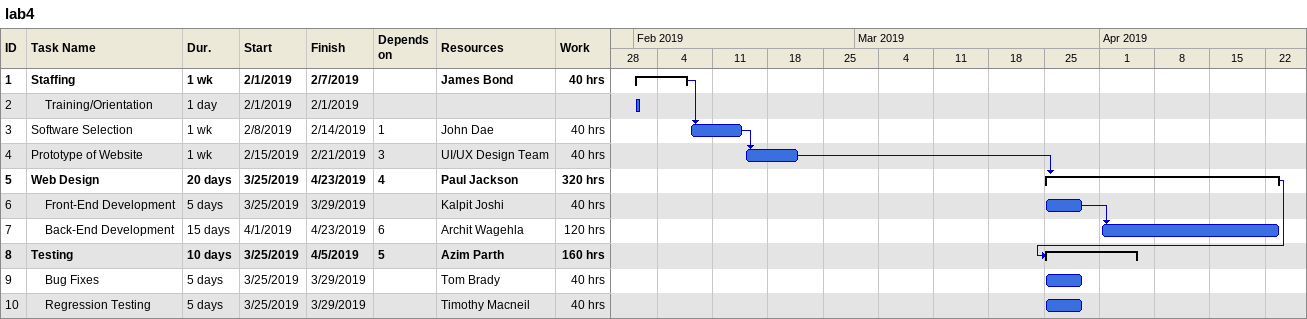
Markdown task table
lab4

| ID | Level | Task | Duration | Start | Finish | Predecessors | Resources | Work (h) |
|---|---|---|---|---|---|---|---|---|
| 1 | 1 | **Staffing** | 1w | 2019-02-01 | 2019-02-07 |  | James Bond | 40 |
| 2 | 2 | Training/Orientation | 1d | 2019-02-01 | 2019-02-01 |  |  |  |
| 3 | 1 | Software Selection | 1w | 2019-02-08 | 2019-02-14 | 1 | John Dae | 40 |
| 4 | 1 | Prototype of Website | 1w | 2019-02-15 | 2019-02-21 | 3 | UI/UX Design Team | 40 |
| 5 | 1 | **Web Design** | 20d | 2019-03-25 | 2019-04-23 | 4 | Paul Jackson | 320 |
| 6 | 2 | Front-End Development | 5d | 2019-03-25 | 2019-03-29 |  | Kalpit Joshi | 40 |
| 7 | 2 | Back-End Development | 15d | 2019-04-01 | 2019-04-23 | 6 | Archit Wagehla | 120 |
| 8 | 1 | **Testing** | 10d | 2019-03-25 | 2019-04-05 | 5 | Azim Parth | 160 |
| 9 | 2 | Bug Fixes | 5d | 2019-03-25 | 2019-03-29 |  | Tom Brady | 40 |
| 10 | 2 | Regression Testing | 5d | 2019-03-25 | 2019-03-29 |  | Timothy Macneil | 40 |
